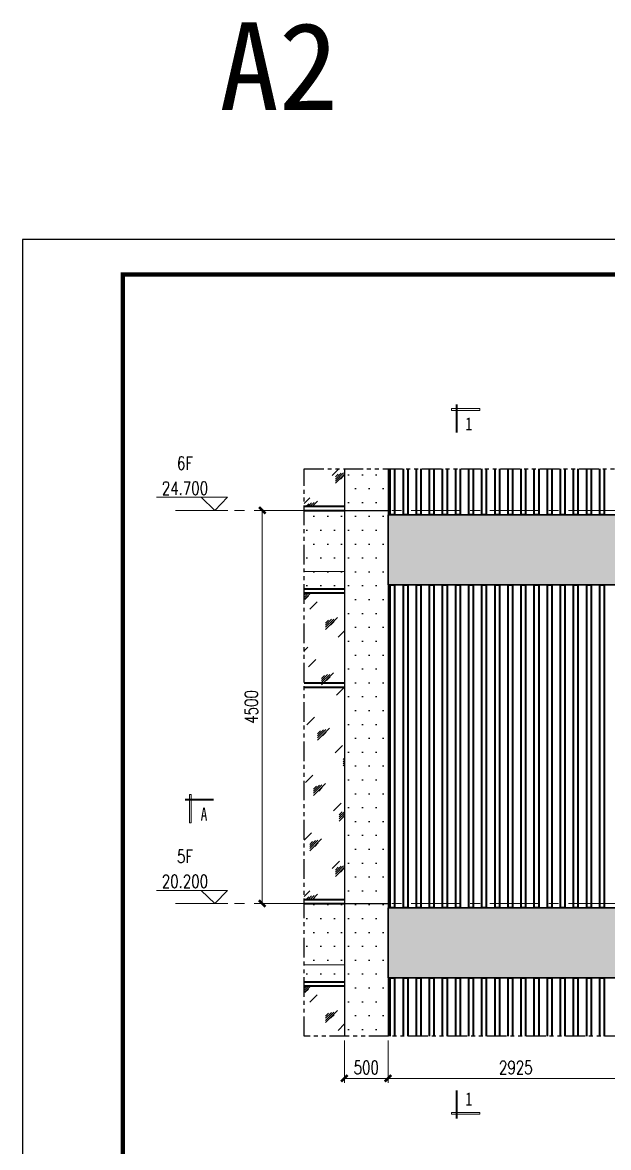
# Model space of a CAD drawing. Header units: millimetres. Extents: x 105307 to 134823, y 171302 to 228148.
# Drawn here: x 105323 to 112036, y 181707 to 194585 of the extents above; entities that cross this region are included whole.
import ezdxf
from ezdxf.enums import TextEntityAlignment as Align

# ---------------------------------------------------------------- set-up
doc = ezdxf.new("R2010")
doc.units = ezdxf.units.MM
for name, pattern in [('CENTER', [2, 1.25, -0.25, 0.25, -0.25]), ('DOTE', [2.42, 2, -0.2, 0.02, -0.2]), ('PHANTOM2', [1.25, 0.625, -0.125, 0.125, -0.125, 0.125, -0.125])]:
    doc.linetypes.add(name, pattern=pattern)
doc.layers.get('DEFPOINTS').update_dxf_attribs({"lineweight": 0})
for name, color, linetype in [('00-AFDC-填充', 8, 'Continuous'), ('00_TC 填充', 252, 'Continuous'), ('00_ZDX 折断线', 6, 'PHANTOM2'), ('A-HATCH', 8, 'Continuous'), ('ATT', 13, 'Continuous'), ('DOTE', 1, 'DOTE'), ('J1-1栋立剖面图$0$A-LHATCH', 252, 'Continuous'), ('TXT', 7, 'Continuous')]:
    doc.layers.add(name, color=color, linetype=linetype)
for name, color, linetype, lineweight in [('00_BZ 标注', 1, 'Continuous', 20), ('00_JG  结构', 5, 'Continuous', 30), ('00_LB 铝板', 3, 'Continuous', 20), ('00_WZ 文字', 2, 'Continuous', 20), ('00_XC-T 型材投影', 143, 'Continuous', 40), ('00_ZX 轴线', 1, 'CENTER', 9)]:
    doc.layers.add(name, color=color, linetype=linetype, lineweight=lineweight)
for name, color, linetype, plot in [('J1-1栋立剖面图$0$A-LHATCH-边线', 3, 'Continuous', False), ('noprint', 8, 'Continuous', False), ('VHSoft_boundary', 8, 'Continuous', False)]:
    doc.layers.add(name, color=color, linetype=linetype, plot=plot)
doc.styles.add('AFDC', font='romans.shx', dxfattribs={"width": 0.75, "bigfont": 'chinese.shx'})
doc.styles.add('AFDC-标题', font='STXIHEI.TTF', dxfattribs={"width": 0.75})
doc.styles.add('ST', font='')
doc.styles.get('ST').set_extended_font_data('SimSun')
doc.dimstyles.new('DIM50', dxfattribs={"dimscale": 50, "dimtxt": 3, "dimasz": 1.5, "dimexe": 1, "dimexo": 1, "dimgap": 1, "dimtad": 1, "dimdec": 0, "dimzin": 12, "dimdsep": 46, "dimtxsty": 'AFDC', "dimblk": 'ARCHTICK', "dimcen": 1, "dimclrd": 1, "dimclre": 1, "dimclrt": 2, "dimadec": 0, "dimazin": 1, "dimtfac": 1, "dimtdec": 0, "dimtix": 1, "dimtmove": 2, "dimatfit": 3, "dimfxl": 0, "dimtolj": 1, "dimtzin": 0, "dimlwd": -1, "dimlwe": -1, "dimarcsym": 0})
pattern_1 = [(0, (4917.55, 226238.3), (79.375, 158.75), [0, -158.75])]

# ---------------------------------------------------------------- blocks, each defined once
blk = doc.blocks.new('vhtemplate_7 修改变更单_附图A2')
at = {"layer": 'TXT', "const_width": 1}
blk.add_lwpolyline([(582.08, 8.08), (23.08, 8.08), (23.08, 408.08), (582.08, 408.08)], close=True, dxfattribs=at)
at = {"layer": 'VHSoft_boundary'}
blk.add_lwpolyline([(0.08, 0.08), (590.08, 0.08), (590.08, 416.08), (0.08, 416.08)], close=True, dxfattribs=at)
at = {"layer": 'ATT', "style": 'ST'}
for tag, height, p in [('项目名称', 3, (428.68, 29.13)), ('设计号', 3, (522.04, 28.98)), ('变更号', 3, (571.19, 29.24)), ('设计人', 3, (395.68, 19.08)), ('审核人', 3, (448.75, 19.54)), ('项目负责', 3, (511.21, 19.57)), ('图号', 3, (571.19, 19.27)), ('校对人', 3, (395.62, 10.36)), ('审定人', 3, (448.91, 10.86)), ('专业负责', 3, (510.88, 10.58)), ('图别', 3, (571.07, 10.6)), ('XX', 3.5, (509.33, 3.21)), ('YY', 3.5, (533.07, 3.12))]:
    blk.add_attdef(tag, text='', height=height, dxfattribs=at).set_placement(p, align=Align.CENTER)
at = {"layer": 'ATT', "style": 'ST', "width": 0.8}
blk.add_attdef('XXXX年XX月XX日', text='', height=3.5, dxfattribs=at).set_placement((567.92, 2.11), align=Align.CENTER)
at = {"layer": 'noprint', "style": 'ST'}
blk.add_text('A2', height=20, dxfattribs=at).set_placement((58.8, 445.75), align=Align.CENTER)
blk.add_attdef('注册师章标识', text='', height=3.5, dxfattribs=at).set_placement((324.69, 28.08), align=Align.CENTER)
blk = doc.blocks.new('标高')
at = {"layer": '00_BZ 标注', "color": 1}
blk.add_line((3, 0), (-3, 0), dxfattribs=at)
blk.add_lwpolyline([(3.11, 3.01), (0, 0), (-2.89, 3.01), (13.41, 3.01)], dxfattribs=at)
at = {"layer": '00_WZ 文字', "style": 'AFDC', "width": 0.75}
for tag, p in [('标高', (6.86, 3.44)), ('楼层', (17.42, 2.02))]:
    blk.add_attdef(tag, text='', height=3, dxfattribs=at).set_placement(p, align=Align.CENTER)
blk = doc.blocks.new('_ArchTick')
at = {"color": 0, "linetype": 'ByBlock', "const_width": 0.4}
blk.add_lwpolyline([(-0.5, -0.5), (0.5, 0.5)], dxfattribs=at)
blk = doc.blocks.new('*D74')
at = {"layer": '00_BZ 标注', "color": 1, "transparency": 16777216}
for p, q in [((108500, 189000), (108020, 189000)), ((108070, 184500), (108070, 189000)), ((108500, 184500), (108020, 184500))]:
    blk.add_line(p, q, dxfattribs=at)
at = {"layer": 'DEFPOINTS', "color": 0, "transparency": 16777216}
for p in [(108070, 189000), (108550, 189000), (108550, 184500)]:
    blk.add_point(p, dxfattribs=at)
at = {"layer": '00_BZ 标注', "color": 1, "transparency": 16777216, "xscale": 75, "yscale": 75, "zscale": 75}
for p, rotation in [((108070, 189000), 90), ((108070, 184500), 270)]:
    blk.add_blockref('_ArchTick', p, dxfattribs=dict(at, rotation=rotation))
at = {"layer": '00_BZ 标注', "color": 2, "transparency": 16777216, "insert": (107945, 186750), "char_height": 150, "attachment_point": 5, "rotation": 90, "style": 'AFDC'}
blk.add_mtext('\\A1;4500', dxfattribs=at)
blk = doc.blocks.new('*D67')
at = {"layer": '00_BZ 标注', "color": 1, "transparency": 16777216}
for p, q in [((109011, 182931), (109011, 182448)), ((109511, 182931), (109511, 182448)), ((109011, 182498), (109511, 182498))]:
    blk.add_line(p, q, dxfattribs=at)
at = {"layer": 'DEFPOINTS', "color": 0, "transparency": 16777216}
for p in [(109011, 182981), (109511, 182981), (109511, 182498)]:
    blk.add_point(p, dxfattribs=at)
at = {"layer": '00_BZ 标注', "color": 1, "transparency": 16777216, "xscale": 75, "yscale": 75, "zscale": 75, "rotation": 180}
blk.add_blockref('_ArchTick', (109011, 182498), dxfattribs=at)
at = {"layer": '00_BZ 标注', "color": 1, "transparency": 16777216, "xscale": 75, "yscale": 75, "zscale": 75}
blk.add_blockref('_ArchTick', (109511, 182498), dxfattribs=at)
at = {"layer": '00_BZ 标注', "color": 2, "transparency": 16777216, "insert": (109261, 182623), "char_height": 150, "attachment_point": 5, "style": 'AFDC'}
blk.add_mtext('\\A1;500', dxfattribs=at)
blk = doc.blocks.new('*D68')
at = {"layer": '00_BZ 标注', "color": 1, "transparency": 16777216}
for p, q in [((109511, 182931), (109511, 182448)), ((112436, 182931), (112436, 182448)), ((109511, 182498), (112436, 182498))]:
    blk.add_line(p, q, dxfattribs=at)
at = {"layer": 'DEFPOINTS', "color": 0, "transparency": 16777216}
for p in [(109511, 182981), (112436, 182981), (112436, 182498)]:
    blk.add_point(p, dxfattribs=at)
at = {"layer": '00_BZ 标注', "color": 1, "transparency": 16777216, "xscale": 75, "yscale": 75, "zscale": 75, "rotation": 180}
blk.add_blockref('_ArchTick', (109511, 182498), dxfattribs=at)
at = {"layer": '00_BZ 标注', "color": 1, "transparency": 16777216, "xscale": 75, "yscale": 75, "zscale": 75}
blk.add_blockref('_ArchTick', (112436, 182498), dxfattribs=at)
at = {"layer": '00_BZ 标注', "color": 2, "transparency": 16777216, "insert": (110974, 182623), "char_height": 150, "attachment_point": 5, "style": 'AFDC'}
blk.add_mtext('\\A1;2925', dxfattribs=at)
blk = doc.blocks.new('HPFH')
at = {"layer": '00_WZ 文字', "const_width": 0.5}
blk.add_lwpolyline([(1.2, 0), (-5.3, 0)], dxfattribs=at)
at = {"layer": '00_WZ 文字'}
blk.add_lwpolyline([(-0.2, 1.2), (0.2, 1.2), (0.2, -5.3), (-0.2, -5.3)], close=True, dxfattribs=at)
at = {"layer": '00_WZ 文字', "style": 'AFDC', "width": 0.75}
blk.add_attdef('Y', (-4.37, -4.8), '', height=3, dxfattribs=at)
blk = doc.blocks.new('sesg')
at = {"layer": '00_WZ 文字'}
blk.add_lwpolyline([(-1.2, 0.2), (5.3, 0.2), (5.3, -0.2), (-1.2, -0.2)], close=True, dxfattribs=at)
at = {"layer": '00_WZ 文字', "const_width": 0.5}
blk.add_lwpolyline([(0, 1.2), (0, -5.3)], dxfattribs=at)
at = {"layer": '00_WZ 文字', "style": 'AFDC', "width": 0.75}
blk.add_attdef('Y', (2, -4.8), '', height=3, dxfattribs=at)

msp = doc.modelspace()

# ---------------------------------------------------------------- hatches: boundary and pattern name
at = {"layer": '00_TC 填充'}
h = msp.add_hatch(dxfattribs=at)
h.set_pattern_fill('玻璃1', color=256, scale=60)
h.set_pattern_definition([(45, (-72387.7, 292563.97), (-293.93015, 293.93015), [134.4, -345.6]), (45, (-72330.1, 292587.97), (-293.93015, 293.93015), [57.6, -422.4]), (45, (-72387.7, 292587.97), (-293.93015, 293.93015), [96, -384]), (45, (-72358.9, 292563.97), (322.4407, -322.4407), [120, -360]), (45, (-72387.7, 292539.97), (-293.93015, 293.93015), [192, -288]), (45, (-72387.7, 292611.97), (-293.93015, 293.93015), [48, -432])])
h.paths.add_polyline_path([(109011.2, 189476.1), (108549.6, 189476.1), (108549.6, 189043.8), (109011.2, 189043.8)])
h = msp.add_hatch(dxfattribs=at)
h.set_pattern_fill('玻璃1', color=256, scale=60)
h.set_pattern_definition([(45, (-72387.7, 288063.97), (-293.93015, 293.93015), [134.4, -345.6]), (45, (-72330.1, 288087.97), (-293.93015, 293.93015), [57.6, -422.4]), (45, (-72387.7, 288087.97), (-293.93015, 293.93015), [96, -384]), (45, (-72358.9, 288063.97), (322.4407, -322.4407), [120, -360]), (45, (-72387.7, 288039.97), (-293.93015, 293.93015), [192, -288]), (45, (-72387.7, 288111.97), (-293.93015, 293.93015), [48, -432])])
h.paths.add_polyline_path([(108549.6, 188055.8), (108549.6, 184543.8), (109011.2, 184543.8), (109011.2, 188055.8)])
h = msp.add_hatch(dxfattribs=at)
h.set_pattern_fill('玻璃1', color=256, scale=60)
h.set_pattern_definition([(45, (-72387.7, 283563.97), (-293.93015, 293.93015), [134.4, -345.6]), (45, (-72330.1, 283587.97), (-293.93015, 293.93015), [57.6, -422.4]), (45, (-72387.7, 283587.97), (-293.93015, 293.93015), [96, -384]), (45, (-72358.9, 283563.97), (322.4407, -322.4407), [120, -360]), (45, (-72387.7, 283539.97), (-293.93015, 293.93015), [192, -288]), (45, (-72387.7, 283611.97), (-293.93015, 293.93015), [48, -432])])
h.paths.add_polyline_path([(108549.6, 182981.1), (109011.2, 182981.1), (109011.2, 183555.8), (108549.6, 183555.8)])
at = {"layer": 'A-HATCH'}
h = msp.add_hatch(dxfattribs=at)
h.set_pattern_fill('钢筋混凝土', color=256, scale=30, style=0, pattern_type=2)
h.set_pattern_definition([(45, (-1e-11, 0), (-106.06602, 106.06602), []), (50, (-1e-11, 0), (215.17805, -18.82564), [22.5, -247.5]), (355, (-1e-11, 0), (-41.6254, 225.65764), [18, -198]), (100.4514, (17.93, -1.57), (173.55281, 206.83186), [19.12206, -210.34263]), (46.1842, (-1e-11, 60), (320.1723, -49.6557), [33.75, -371.25]), (96.6356, (26.68, 55.86), (280.3988, 292.23536), [28.6831, -315.5139]), (351.1842, (-1e-11, 60), (280.3986, 292.2356), [27, -297]), (21, (30, 45), (179.07212, -120.78567), [22.5, -247.5]), (326, (30, 45), (72.9946, 217.54501), [18, -198]), (71.4514, (44.92, 34.93), (252.06679, 96.75915), [19.12206, -210.34263]), (37.5, (-1e-11, 0), (3.647957, 99.868156), [1.5, -195.6, 1.5, -201, 1.5, -198.75]), (7.5, (-1e-11, 0), (78.92086, 118.323514), [1.5, -114.6, 1.5, -191.1, 1.5, -75.75]), (327.5, (-66.9, 0), (160.14673, -6.766462), [1.5, -75, 1.5, -234, 1.5, -310.5]), (317.5, (-96.9, 0), (174.95585, 30.031495), [1.5, -97.5, 1.5, -155.4, 1.5, -220.5])])
h.paths.add_polyline_path([(109511.2, 188949.8), (121736.2, 188949.8), (121736.2, 188149.8), (109511.2, 188149.8)])
h = msp.add_hatch(dxfattribs=at)
h.set_pattern_fill('钢筋混凝土', color=256, scale=30, style=0, pattern_type=2)
h.set_pattern_definition([(45, (-3e-11, -4500), (-106.06602, 106.06602), []), (50, (-3e-11, -4500), (215.17805, -18.82564), [22.5, -247.5]), (355, (-3e-11, -4500), (-41.6254, 225.65764), [18, -198]), (100.4514, (17.93, -4501.57), (173.55281, 206.83186), [19.12206, -210.34263]), (46.1842, (-3e-11, -4440), (320.1723, -49.6557), [33.75, -371.25]), (96.6356, (26.68, -4444.14), (280.3988, 292.23536), [28.6831, -315.5139]), (351.1842, (-3e-11, -4440), (280.3986, 292.2356), [27, -297]), (21, (30, -4455), (179.07212, -120.78567), [22.5, -247.5]), (326, (30, -4455), (72.9946, 217.54501), [18, -198]), (71.4514, (44.92, -4465.07), (252.06679, 96.75915), [19.12206, -210.34263]), (37.5, (-3e-11, -4500), (3.647957, 99.868156), [1.5, -195.6, 1.5, -201, 1.5, -198.75]), (7.5, (-3e-11, -4500), (78.92086, 118.323514), [1.5, -114.6, 1.5, -191.1, 1.5, -75.75]), (327.5, (-66.9, -4500), (160.14673, -6.766462), [1.5, -75, 1.5, -234, 1.5, -310.5]), (317.5, (-96.9, -4500), (174.95585, 30.031495), [1.5, -97.5, 1.5, -155.4, 1.5, -220.5])])
h.paths.add_polyline_path([(109511.2, 184449.8), (121736.2, 184449.8), (121736.2, 183649.8), (109511.2, 183649.8)])
at = {"layer": 'J1-1栋立剖面图$0$A-LHATCH'}
h = msp.add_hatch(dxfattribs=at)
h.set_pattern_fill('DOTS', color=256, scale=100, style=0)
h.set_pattern_definition(pattern_1)
h.paths.add_polyline_path([(109511.2, 189476.1), (109011.2, 189476.1), (109011.2, 182981.1), (109511.2, 182981.1)])
h = msp.add_hatch(dxfattribs=at)
h.set_pattern_fill('DOTS', color=256, scale=100, style=0)
h.set_pattern_definition(pattern_1)
h.paths.add_polyline_path([(108549.6, 188999.8), (108549.6, 188099.8), (109011.2, 188099.8), (109011.2, 188999.8)])
h = msp.add_hatch(dxfattribs=at)
h.set_pattern_fill('DOTS', color=256, scale=100, style=0)
h.set_pattern_definition(pattern_1)
h.paths.add_polyline_path([(108549.6, 184499.8), (108549.6, 183599.8), (109011.2, 183599.8), (109011.2, 184499.8)])

# ---------------------------------------------------------------- linework, layer by layer
at = {"layer": '00-AFDC-填充'}
for points in [[(109511.2, 188949.8), (121761.2, 188949.8)], [(109511.2, 188149.8), (121761.2, 188149.8)], [(109511.2, 184449.8), (121761.2, 184449.8)], [(109511.2, 183649.8), (121761.2, 183649.8)], [(109511.2, 183649.8), (121761.2, 183649.8)]]:
    msp.add_lwpolyline(points, dxfattribs=at)
at = {"layer": '00_JG  结构'}
for points in [[(109511.2, 188949.8), (121736.2, 188949.8), (121736.2, 188149.8), (109511.2, 188149.8)], [(109511.2, 184449.8), (121736.2, 184449.8), (121736.2, 183649.8), (109511.2, 183649.8)]]:
    msp.add_lwpolyline(points, close=True, dxfattribs=at)
at = {"layer": '00_LB 铝板'}
for points in [[(109011.2, 188999.8), (108549.6, 188999.8)], [(109011.2, 188299.8), (108549.6, 188299.8)], [(108549.6, 188099.8), (109011.2, 188099.8)], [(109011.2, 184499.8), (108549.6, 184499.8)], [(109011.2, 183799.8), (108549.6, 183799.8)], [(108549.6, 183599.8), (109011.2, 183599.8)]]:
    msp.add_lwpolyline(points, dxfattribs=at)
at = {"layer": '00_XC-T 型材投影'}
for points in [[(109586.2, 189476.1), (109586.2, 188949.8), (109536.2, 188949.8), (109536.2, 189476.1)], [(109736.2, 189476.1), (109736.2, 188949.8), (109686.2, 188949.8), (109686.2, 189476.1)], [(109886.2, 189476.1), (109886.2, 188949.8), (109836.2, 188949.8), (109836.2, 189476.1)], [(110036.2, 189476.1), (110036.2, 188949.8), (109986.2, 188949.8), (109986.2, 189476.1)], [(110186.2, 189476.1), (110186.2, 188949.8), (110136.2, 188949.8), (110136.2, 189476.1)], [(110336.2, 189476.1), (110336.2, 188949.8), (110286.2, 188949.8), (110286.2, 189476.1)], [(110486.2, 189476.1), (110486.2, 188949.8), (110436.2, 188949.8), (110436.2, 189476.1)], [(110636.2, 189476.1), (110636.2, 188949.8), (110586.2, 188949.8), (110586.2, 189476.1)], [(110786.2, 189476.1), (110786.2, 188949.8), (110736.2, 188949.8), (110736.2, 189476.1)], [(110936.2, 189476.1), (110936.2, 188949.8), (110886.2, 188949.8), (110886.2, 189476.1)], [(111086.2, 189476.1), (111086.2, 188949.8), (111036.2, 188949.8), (111036.2, 189476.1)], [(111236.2, 189476.1), (111236.2, 188949.8), (111186.2, 188949.8), (111186.2, 189476.1)], [(111386.2, 189476.1), (111386.2, 188949.8), (111336.2, 188949.8), (111336.2, 189476.1)], [(111536.2, 189476.1), (111536.2, 188949.8), (111486.2, 188949.8), (111486.2, 189476.1)], [(111686.2, 189476.1), (111686.2, 188949.8), (111636.2, 188949.8), (111636.2, 189476.1)], [(111836.2, 189476.1), (111836.2, 188949.8), (111786.2, 188949.8), (111786.2, 189476.1)], [(111986.2, 189476.1), (111986.2, 188949.8), (111936.2, 188949.8), (111936.2, 189476.1)], [(109011.2, 189043.8), (108549.6, 189043.8)], [(108549.6, 188999.8), (109011.2, 188999.8)], [(109011.2, 188099.8), (108549.6, 188099.8)], [(108549.6, 188055.8), (109011.2, 188055.8)], [(109011.2, 187021.8), (108549.6, 187021.8)], [(108549.6, 186977.8), (109011.2, 186977.8)], [(109011.2, 184543.8), (108549.6, 184543.8)], [(108549.6, 184499.8), (109011.2, 184499.8)], [(109536.2, 182981.1), (109536.2, 183649.8), (109586.2, 183649.8), (109586.2, 182981.1)], [(109686.2, 182981.1), (109686.2, 183649.8), (109736.2, 183649.8), (109736.2, 182981.1)], [(109836.2, 182981.1), (109836.2, 183649.8), (109886.2, 183649.8), (109886.2, 182981.1)], [(109986.2, 182981.1), (109986.2, 183649.8), (110036.2, 183649.8), (110036.2, 182981.1)], [(110136.2, 182981.1), (110136.2, 183649.8), (110186.2, 183649.8), (110186.2, 182981.1)], [(110286.2, 182981.1), (110286.2, 183649.8), (110336.2, 183649.8), (110336.2, 182981.1)], [(110436.2, 182981.1), (110436.2, 183649.8), (110486.2, 183649.8), (110486.2, 182981.1)], [(110586.2, 182981.1), (110586.2, 183649.8), (110636.2, 183649.8), (110636.2, 182981.1)], [(110736.2, 182981.1), (110736.2, 183649.8), (110786.2, 183649.8), (110786.2, 182981.1)], [(110886.2, 182981.1), (110886.2, 183649.8), (110936.2, 183649.8), (110936.2, 182981.1)], [(111036.2, 182981.1), (111036.2, 183649.8), (111086.2, 183649.8), (111086.2, 182981.1)], [(111186.2, 182981.1), (111186.2, 183649.8), (111236.2, 183649.8), (111236.2, 182981.1)], [(111336.2, 182981.1), (111336.2, 183649.8), (111386.2, 183649.8), (111386.2, 182981.1)], [(111486.2, 182981.1), (111486.2, 183649.8), (111536.2, 183649.8), (111536.2, 182981.1)], [(111636.2, 182981.1), (111636.2, 183649.8), (111686.2, 183649.8), (111686.2, 182981.1)], [(111786.2, 182981.1), (111786.2, 183649.8), (111836.2, 183649.8), (111836.2, 182981.1)], [(111936.2, 182981.1), (111936.2, 183649.8), (111986.2, 183649.8), (111986.2, 182981.1)], [(109011.2, 183599.8), (108549.6, 183599.8)], [(108549.6, 183555.8), (109011.2, 183555.8)]]:
    msp.add_lwpolyline(points, dxfattribs=at)
for points in [[(109586.2, 184449.8), (109536.2, 184449.8), (109536.2, 188149.8), (109586.2, 188149.8)], [(109736.2, 184449.8), (109686.2, 184449.8), (109686.2, 188149.8), (109736.2, 188149.8)], [(109886.2, 184449.8), (109836.2, 184449.8), (109836.2, 188149.8), (109886.2, 188149.8)], [(110036.2, 184449.8), (109986.2, 184449.8), (109986.2, 188149.8), (110036.2, 188149.8)], [(110186.2, 184449.8), (110136.2, 184449.8), (110136.2, 188149.8), (110186.2, 188149.8)], [(110336.2, 184449.8), (110286.2, 184449.8), (110286.2, 188149.8), (110336.2, 188149.8)], [(110486.2, 184449.8), (110436.2, 184449.8), (110436.2, 188149.8), (110486.2, 188149.8)], [(110636.2, 184449.8), (110586.2, 184449.8), (110586.2, 188149.8), (110636.2, 188149.8)], [(110786.2, 184449.8), (110736.2, 184449.8), (110736.2, 188149.8), (110786.2, 188149.8)], [(110936.2, 184449.8), (110886.2, 184449.8), (110886.2, 188149.8), (110936.2, 188149.8)], [(111086.2, 184449.8), (111036.2, 184449.8), (111036.2, 188149.8), (111086.2, 188149.8)], [(111236.2, 184449.8), (111186.2, 184449.8), (111186.2, 188149.8), (111236.2, 188149.8)], [(111386.2, 184449.8), (111336.2, 184449.8), (111336.2, 188149.8), (111386.2, 188149.8)], [(111536.2, 184449.8), (111486.2, 184449.8), (111486.2, 188149.8), (111536.2, 188149.8)], [(111686.2, 184449.8), (111636.2, 184449.8), (111636.2, 188149.8), (111686.2, 188149.8)], [(111836.2, 184449.8), (111786.2, 184449.8), (111786.2, 188149.8), (111836.2, 188149.8)], [(111986.2, 184449.8), (111936.2, 184449.8), (111936.2, 188149.8), (111986.2, 188149.8)]]:
    msp.add_lwpolyline(points, close=True, dxfattribs=at)
at = {"layer": '00_ZDX 折断线', "ltscale": 360}
msp.add_lwpolyline([(108549.6, 189476.1), (123016.8, 189476.1), (123016.8, 182981.1), (108549.6, 182981.1)], close=True, dxfattribs=at)
at = {"layer": '00_ZX 轴线', "ltscale": 450}
for p, q in [((107077.3, 188999.8), (123355.7, 188999.8)), ((107077.3, 184499.8), (123355.7, 184499.8))]:
    msp.add_line(p, q, dxfattribs=at)
at = {"layer": 'J1-1栋立剖面图$0$A-LHATCH-边线'}
for points in [[(109011.2, 189476.1), (109011.2, 182981.1)], [(109511.2, 189476.1), (109511.2, 182981.1)], [(109011.2, 188999.8), (109511.2, 188999.8)], [(109011.2, 184499.8), (109511.2, 184499.8)]]:
    msp.add_lwpolyline(points, dxfattribs=at)

# ---------------------------------------------------------------- block references
ref = msp.add_blockref('sesg', (110297.5, 190155.3), dxfattribs=dict(xscale=50, yscale=50, zscale=50))
ref.add_attrib('Y', '1', (110397.5, 189915.3, 0), dxfattribs={"layer": '00_WZ 文字', "height": 150, "style": 'AFDC-标题', "width": 0.75})
ref = msp.add_blockref('标高', (107527.3, 188999.8), dxfattribs=dict(xscale=-50.00000000000005, yscale=50.00000000000005, zscale=50.00000000000005))
ref.add_attrib('标高', '24.700', dxfattribs={"layer": '00_WZ 文字', "height": 150, "style": 'AFDC', "width": 0.75}).set_placement((107184.2, 189178.5), align=Align.CENTER)
ref.add_attrib('楼层', '6F', dxfattribs={"layer": '00_WZ 文字', "height": 150, "style": 'AFDC', "width": 0.75}).set_placement((107184.2, 189464.9), align=Align.CENTER)
ref = msp.add_blockref('HPFH', (107246.5, 185688, 0), dxfattribs=dict(xscale=-50, yscale=50, zscale=50))
ref.add_attrib('Y', 'A', (107364.2, 185448, 0), dxfattribs={"layer": '00_WZ 文字', "height": 150, "style": 'AFDC-标题', "width": 0.75})
ref = msp.add_blockref('标高', (107527.3, 184499.8), dxfattribs=dict(xscale=-50.00000000000005, yscale=50.00000000000005, zscale=50.00000000000005))
ref.add_attrib('标高', '20.200', dxfattribs={"layer": '00_WZ 文字', "height": 150, "style": 'AFDC', "width": 0.75}).set_placement((107184.2, 184678.5), align=Align.CENTER)
ref.add_attrib('楼层', '5F', dxfattribs={"layer": '00_WZ 文字', "height": 150, "style": 'AFDC', "width": 0.75}).set_placement((107184.2, 184964.9), align=Align.CENTER)
ref = msp.add_blockref('sesg', (110297.5, 182097.4), dxfattribs=dict(xscale=-50, yscale=50, zscale=50, rotation=180))
ref.add_attrib('Y', '1', (110397.5, 182187.4, 0), dxfattribs={"layer": '00_WZ 文字', "height": 150, "style": 'AFDC-标题', "width": 0.75})
at = {"layer": 'DOTE', "xscale": 50, "yscale": 50, "zscale": 50}
msp.add_blockref('vhtemplate_7 修改变更单_附图A2', (105319.2, 171297.8), dxfattribs=at)

# ---------------------------------------------------------------- dimensions: what is measured, and where the dimension line sits
at = {"layer": '00_BZ 标注'}
dim = msp.add_linear_dim(base=(108069.6, 188999.8), p1=(108549.6, 184499.8), p2=(108549.6, 188999.8), angle=90, dimstyle='DIM50', dxfattribs=at)
dim.commit()
dim.dimension.update_dxf_attribs({"geometry": '*D74', "text_midpoint": (107944.6, 186749.8)})
for base, p1, p2, picture, middle in [((109511.2, 182497.5), (109011.2, 182981.1), (109511.2, 182981.1), '*D67', (109261.2, 182622.5)), ((112436.2, 182497.5), (109511.2, 182981.1), (112436.2, 182981.1), '*D68', (110973.7, 182622.5))]:
    dim = msp.add_linear_dim(base=base, p1=p1, p2=p2, dimstyle='DIM50', dxfattribs=at)
    dim.commit()
    dim.dimension.update_dxf_attribs({"geometry": picture, "text_midpoint": middle})

doc.saveas('drawing.dxf')
